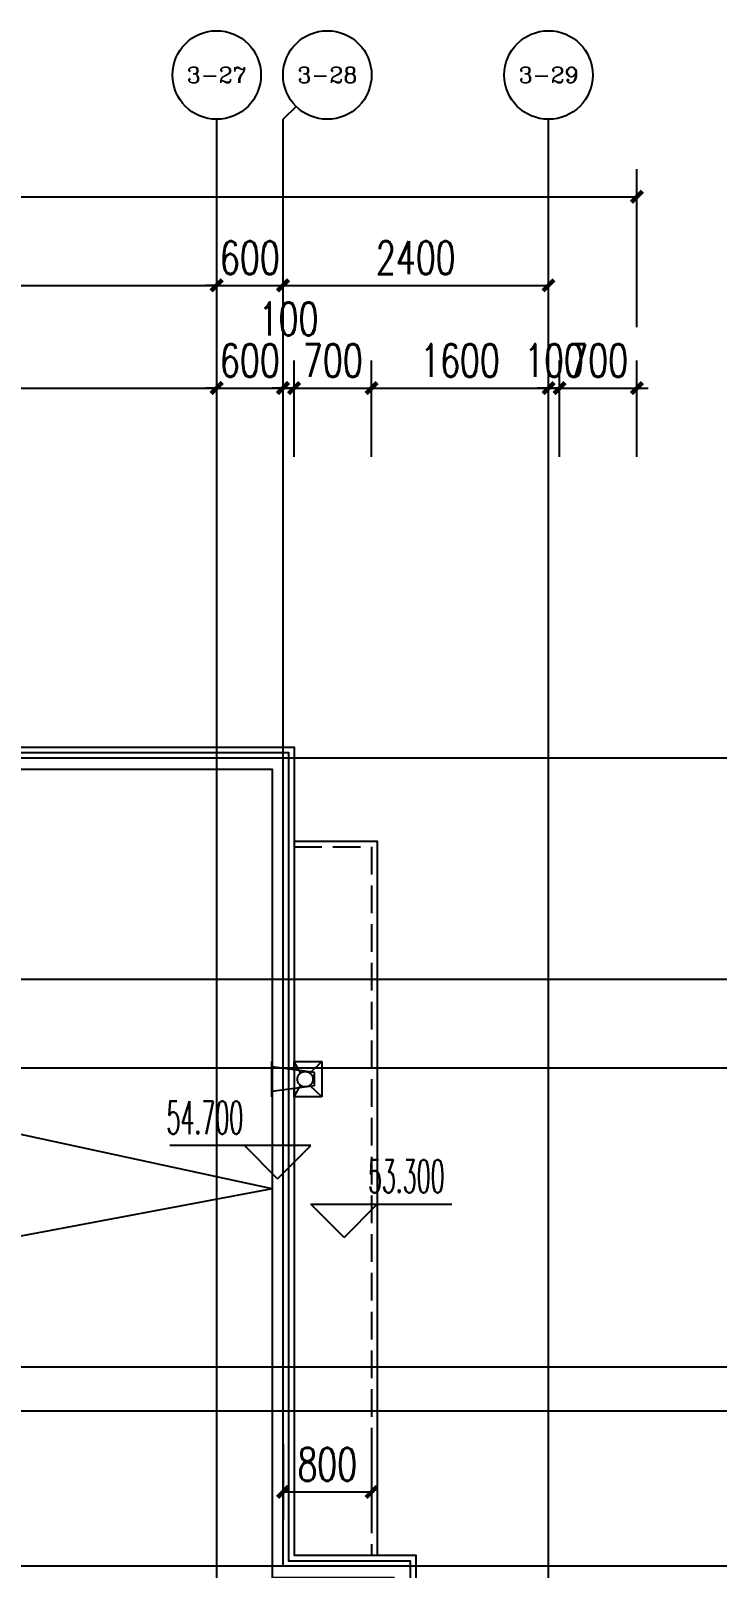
# Model space of a CAD drawing. Extents: x -59851 to 653804, y -249523 to 437614.
# Drawn here: x -795 to 5412, y -156412 to -142523 of the extents above; entities that cross this region are included whole.
import ezdxf
from ezdxf.enums import TextEntityAlignment as Align

# ---------------------------------------------------------------- set-up
doc = ezdxf.new("R2010")
doc.units = 0
doc.header["$LTSCALE"] = 1000
doc.header["$MEASUREMENT"] = 0
doc.linetypes.add('DASH', pattern=[0.35, 0.25, -0.1])
doc.linetypes.add('DASHEDX2', pattern=[1.5, 1, -0.5])
for name, color, linetype in [('-SY', 3, 'DASHEDX2'), ('A-ROOF', 7, 'Continuous'), ('A-第三道尺寸线', 105, 'Continuous'), ('AXIS', 3, 'Continuous'), ('AXIS_TEXT', 7, 'Continuous'), ('DIM_ELEV', 3, 'Continuous'), ('DOTE', 16, 'Continuous'), ('PUB_TEXT', 7, 'Continuous'), ('ys', 154, 'Continuous')]:
    doc.layers.add(name, color=color, linetype=linetype)
doc.styles.add('_TCH_AXIS', font='COMPLEX', dxfattribs={"bigfont": 'GBCBIG'})
doc.styles.add('_TCH_DIM', font='SIMPLEX.shx', dxfattribs={"width": 0.7, "bigfont": 'GBCBIG.shx'})
doc.styles.add('_TCH_DIM_T3', font='SIMPLEX.shx', dxfattribs={"width": 0.705882, "bigfont": 'GBCBIG.shx'})
doc.styles.add('COMPLEX', font='COMPLEX')
doc.dimstyles.new('_TCH_ARCH&&100', dxfattribs={"dimtxt": 297.5, "dimasz": 100, "dimexe": 250, "dimexo": 300, "dimgap": 100, "dimtad": 1, "dimdec": 0, "dimzin": 0, "dimdsep": 46, "dimtxsty": '_TCH_DIM_T3', "dimblk": 'ARCHTICK', "dimcen": 0.09, "dimclrt": 7, "dimazin": 2, "dimtfac": 1, "dimtdec": 0, "dimtix": 1, "dimtmove": 2, "dimatfit": 3, "dimfxl": 0, "dimtolj": 1, "dimtzin": 0, "dimarcsym": 0})

# ---------------------------------------------------------------- blocks, each defined once
blk = doc.blocks.new('zhouxianssceng0329')
at = {"layer": 'DOTE'}
for p, q in [((886, 144298), (886, 156469)), ((1486, 147398), (1486, 156469)), ((3886, 132090), (3886, 156469)), ((5501, 154698), (-8414, 154698)), ((5501, 152698), (-8414, 152698)), ((5501, 151898), (-20014, 151898)), ((5501, 149198), (-22014, 149198)), ((5501, 148798), (-44989, 148798)), ((5501, 147398), (-22014, 147398))]:
    blk.add_line(p, q, dxfattribs=at)
blk = doc.blocks.new('jifangcengxiugai0420')
at = {"layer": 'A-ROOF'}
for points in [[(68134, -142202), (75234, -142202), (75234, -149502), (76334, -149502), (76334, -152802), (73434, -152802), (73434, -153702), (77634, -153702), (77634, -164102), (74634, -164102), (74634, -164202), (70434, -164202), (70434, -164102)], [(68134, -142252), (75184, -142252), (75184, -149552), (76284, -149552), (76284, -152752), (73384, -152752), (73384, -153752), (77584, -153752), (77584, -164052), (74584, -164052), (74584, -164152), (70434, -164152)], [(68134, -142402), (75034, -142402), (75034, -149702), (76134, -149702), (76134, -152602), (73234, -152602), (73234, -153902), (77434, -153902), (77434, -163902), (74434, -163902), (74434, -164002), (70434, -164002)], [(75234, -143052), (75984, -143052), (75984, -149502)]]:
    blk.add_lwpolyline(points, dxfattribs=at)
at = {"layer": 'A-ROOF', "linetype": 'DASH'}
blk.add_lwpolyline([(75234, -143102), (75934, -143102), (75934, -149502)], dxfattribs=at)
at = {"layer": 'DIM_ELEV'}
for p, q in [((75384, -145802), (74110, -145802)), ((75084, -146102), (74784, -145802)), ((75084, -146102), (75384, -145802)), ((75685, -146632), (75385, -146332)), ((75385, -146332), (76659, -146332)), ((75685, -146632), (75985, -146332))]:
    blk.add_line(p, q, dxfattribs=at)
at = {"layer": 'PUB_TEXT', "style": '_TCH_DIM', "width": 0.494118}
for s, p in [('54.700', (74080, -145697)), ('53.300', (75901, -146227))]:
    blk.add_text(s, height=297.5, dxfattribs=at).set_placement(p)
blk = doc.blocks.new('wumianyushuidou')
at = {"layer": '-SY'}
for p, q in [((34701, -105144), (34642, -105041)), ((34784, -105145), (34892, -105041)), ((34642, -105361), (34701, -105258)), ((34892, -105361), (34784, -105257))]:
    blk.add_line(p, q, dxfattribs=at)
for points in [[(34442, -105361), (34442, -105041)], [(34826, -105141), (34442, -105088)], [(34642, -105041), (34892, -105041)], [(34642, -105115), (34642, -105041)], [(34892, -105041), (34892, -105361)], [(34826, -105261), (34442, -105313)], [(34826, -105261), (34826, -105141)], [(34642, -105361), (34642, -105282)], [(34892, -105361), (34642, -105361)]]:
    blk.add_lwpolyline(points, dxfattribs=at)
blk.add_circle((34742, -105201), 70, dxfattribs=at)
blk = doc.blocks.new('ysd0429')
blk.add_blockref('wumianyushuidou', (-33056, -40001))
blk = doc.blocks.new('_ArchTick')
at = {"color": 0, "linetype": 'ByBlock', "const_width": 0.4}
blk.add_lwpolyline([(-0.5, -0.5), (0.5, 0.5)], dxfattribs=at)
blk = doc.blocks.new('*D1261')
at = {"layer": 'A-第三道尺寸线', "color": 0, "lineweight": -2, "transparency": 16777216}
for p, q in [((1486, -155294), (1486, -155973)), ((2286, -155294), (2286, -155973)), ((1486, -155723), (2286, -155723))]:
    blk.add_line(p, q, dxfattribs=at)
at = {"layer": 'Defpoints', "color": 0, "transparency": 16777216}
for p in [(1486, -154994), (2286, -154994), (2286, -155723)]:
    blk.add_point(p, dxfattribs=at)
at = {"layer": 'A-第三道尺寸线', "color": 0, "lineweight": -2, "transparency": 16777216, "xscale": 100, "yscale": 100, "zscale": 100, "rotation": 180}
blk.add_blockref('_ArchTick', (1486, -155723), dxfattribs=at)
at = {"layer": 'A-第三道尺寸线', "color": 0, "lineweight": -2, "transparency": 16777216, "xscale": 100, "yscale": 100, "zscale": 100}
blk.add_blockref('_ArchTick', (2286, -155723), dxfattribs=at)
at = {"layer": 'A-第三道尺寸线', "color": 7, "transparency": 16777216, "insert": (1886, -155474), "char_height": 297.5, "attachment_point": 5, "style": '_TCH_DIM_T3'}
blk.add_mtext('\\A1;800', dxfattribs=at)
blk = doc.blocks.new('*D1669')
at = {"layer": 'A-第三道尺寸线', "color": 0, "lineweight": -2, "transparency": 16777216}
for p, q in [((-5514, -146373), (-5514, -145501)), ((886, -146373), (886, -145501)), ((-5514, -145751), (886, -145751))]:
    blk.add_line(p, q, dxfattribs=at)
at = {"layer": 'Defpoints', "color": 0, "transparency": 16777216}
for p in [(886, -145751), (-5514, -146673), (886, -146673)]:
    blk.add_point(p, dxfattribs=at)
at = {"layer": 'A-第三道尺寸线', "color": 0, "lineweight": -2, "transparency": 16777216, "xscale": 100, "yscale": 100, "zscale": 100, "rotation": 180}
blk.add_blockref('_ArchTick', (-5514, -145751), dxfattribs=at)
at = {"layer": 'A-第三道尺寸线', "color": 0, "lineweight": -2, "transparency": 16777216, "xscale": 100, "yscale": 100, "zscale": 100}
blk.add_blockref('_ArchTick', (886, -145751), dxfattribs=at)
at = {"layer": 'A-第三道尺寸线', "color": 7, "transparency": 16777216, "insert": (-2314, -145502), "char_height": 297.5, "attachment_point": 5, "style": '_TCH_DIM_T3'}
blk.add_mtext('\\A1;6400', dxfattribs=at)
blk = doc.blocks.new('*D1670')
at = {"layer": 'A-第三道尺寸线', "color": 0, "lineweight": -2, "transparency": 16777216}
for p, q in [((886, -146373), (886, -145501)), ((1486, -146373), (1486, -145501)), ((886, -145751), (786, -145751)), ((886, -145751), (1486, -145751)), ((1486, -145751), (1586, -145751))]:
    blk.add_line(p, q, dxfattribs=at)
at = {"layer": 'Defpoints', "color": 0, "transparency": 16777216}
for p in [(1486, -145751), (886, -146673), (1486, -146673)]:
    blk.add_point(p, dxfattribs=at)
at = {"layer": 'A-第三道尺寸线', "color": 0, "lineweight": -2, "transparency": 16777216, "xscale": 100, "yscale": 100, "zscale": 100}
blk.add_blockref('_ArchTick', (886, -145751), dxfattribs=at)
at = {"layer": 'A-第三道尺寸线', "color": 0, "lineweight": -2, "transparency": 16777216, "xscale": 100, "yscale": 100, "zscale": 100, "rotation": 180}
blk.add_blockref('_ArchTick', (1486, -145751), dxfattribs=at)
at = {"layer": 'A-第三道尺寸线', "color": 7, "transparency": 16777216, "insert": (1186, -145502), "char_height": 297.5, "attachment_point": 5, "style": '_TCH_DIM_T3'}
blk.add_mtext('\\A1;600', dxfattribs=at)
blk = doc.blocks.new('*D1671')
at = {"layer": 'A-第三道尺寸线', "color": 0, "lineweight": -2, "transparency": 16777216}
for p, q in [((1486, -146373), (1486, -145501)), ((1586, -146373), (1586, -145501)), ((1486, -145751), (1386, -145751)), ((1486, -145751), (1586, -145751)), ((1586, -145751), (1686, -145751))]:
    blk.add_line(p, q, dxfattribs=at)
at = {"layer": 'Defpoints', "color": 0, "transparency": 16777216}
for p in [(1586, -145751), (1486, -146673), (1586, -146673)]:
    blk.add_point(p, dxfattribs=at)
at = {"layer": 'A-第三道尺寸线', "color": 0, "lineweight": -2, "transparency": 16777216, "xscale": 100, "yscale": 100, "zscale": 100}
blk.add_blockref('_ArchTick', (1486, -145751), dxfattribs=at)
at = {"layer": 'A-第三道尺寸线', "color": 0, "lineweight": -2, "transparency": 16777216, "xscale": 100, "yscale": 100, "zscale": 100, "rotation": 180}
blk.add_blockref('_ArchTick', (1586, -145751), dxfattribs=at)
at = {"layer": 'A-第三道尺寸线', "color": 7, "transparency": 16777216, "insert": (1536, -145126), "char_height": 297.5, "attachment_point": 5, "style": '_TCH_DIM_T3'}
blk.add_mtext('\\A1;100', dxfattribs=at)
blk = doc.blocks.new('*D1672')
at = {"layer": 'A-第三道尺寸线', "color": 0, "lineweight": -2, "transparency": 16777216}
for p, q in [((1586, -146373), (1586, -145501)), ((2286, -146373), (2286, -145501)), ((1586, -145751), (1486, -145751)), ((1586, -145751), (2286, -145751)), ((2286, -145751), (2386, -145751))]:
    blk.add_line(p, q, dxfattribs=at)
at = {"layer": 'Defpoints', "color": 0, "transparency": 16777216}
for p in [(2286, -145751), (1586, -146673), (2286, -146673)]:
    blk.add_point(p, dxfattribs=at)
at = {"layer": 'A-第三道尺寸线', "color": 0, "lineweight": -2, "transparency": 16777216, "xscale": 100, "yscale": 100, "zscale": 100}
blk.add_blockref('_ArchTick', (1586, -145751), dxfattribs=at)
at = {"layer": 'A-第三道尺寸线', "color": 0, "lineweight": -2, "transparency": 16777216, "xscale": 100, "yscale": 100, "zscale": 100, "rotation": 180}
blk.add_blockref('_ArchTick', (2286, -145751), dxfattribs=at)
at = {"layer": 'A-第三道尺寸线', "color": 7, "transparency": 16777216, "insert": (1936, -145502), "char_height": 297.5, "attachment_point": 5, "style": '_TCH_DIM_T3'}
blk.add_mtext('\\A1;700', dxfattribs=at)
blk = doc.blocks.new('*D1673')
at = {"layer": 'A-第三道尺寸线', "color": 0, "lineweight": -2, "transparency": 16777216}
for p, q in [((2286, -146373), (2286, -145501)), ((3886, -146373), (3886, -145501)), ((2286, -145751), (3886, -145751))]:
    blk.add_line(p, q, dxfattribs=at)
at = {"layer": 'Defpoints', "color": 0, "transparency": 16777216}
for p in [(3886, -145751), (2286, -146673), (3886, -146673)]:
    blk.add_point(p, dxfattribs=at)
at = {"layer": 'A-第三道尺寸线', "color": 0, "lineweight": -2, "transparency": 16777216, "xscale": 100, "yscale": 100, "zscale": 100, "rotation": 180}
blk.add_blockref('_ArchTick', (2286, -145751), dxfattribs=at)
at = {"layer": 'A-第三道尺寸线', "color": 0, "lineweight": -2, "transparency": 16777216, "xscale": 100, "yscale": 100, "zscale": 100}
blk.add_blockref('_ArchTick', (3886, -145751), dxfattribs=at)
at = {"layer": 'A-第三道尺寸线', "color": 7, "transparency": 16777216, "insert": (3086, -145502), "char_height": 297.5, "attachment_point": 5, "style": '_TCH_DIM_T3'}
blk.add_mtext('\\A1;1600', dxfattribs=at)
blk = doc.blocks.new('*D1674')
at = {"layer": 'A-第三道尺寸线', "color": 0, "lineweight": -2, "transparency": 16777216}
for p, q in [((3886, -146373), (3886, -145501)), ((3986, -146373), (3986, -145501)), ((3886, -145751), (3786, -145751)), ((3886, -145751), (3986, -145751)), ((3986, -145751), (4086, -145751))]:
    blk.add_line(p, q, dxfattribs=at)
at = {"layer": 'Defpoints', "color": 0, "transparency": 16777216}
for p in [(3986, -145751), (3886, -146673), (3986, -146673)]:
    blk.add_point(p, dxfattribs=at)
at = {"layer": 'A-第三道尺寸线', "color": 0, "lineweight": -2, "transparency": 16777216, "xscale": 100, "yscale": 100, "zscale": 100}
blk.add_blockref('_ArchTick', (3886, -145751), dxfattribs=at)
at = {"layer": 'A-第三道尺寸线', "color": 0, "lineweight": -2, "transparency": 16777216, "xscale": 100, "yscale": 100, "zscale": 100, "rotation": 180}
blk.add_blockref('_ArchTick', (3986, -145751), dxfattribs=at)
at = {"layer": 'A-第三道尺寸线', "color": 7, "transparency": 16777216, "insert": (3936, -145502), "char_height": 297.5, "attachment_point": 5, "style": '_TCH_DIM_T3'}
blk.add_mtext('\\A1;100', dxfattribs=at)
blk = doc.blocks.new('*D1675')
at = {"layer": 'A-第三道尺寸线', "color": 0, "lineweight": -2, "transparency": 16777216}
for p, q in [((3986, -146373), (3986, -145501)), ((4686, -146373), (4686, -145501)), ((3986, -145751), (3886, -145751)), ((3986, -145751), (4686, -145751)), ((4686, -145751), (4786, -145751))]:
    blk.add_line(p, q, dxfattribs=at)
at = {"layer": 'Defpoints', "color": 0, "transparency": 16777216}
for p in [(4686, -145751), (3986, -146673), (4686, -146673)]:
    blk.add_point(p, dxfattribs=at)
at = {"layer": 'A-第三道尺寸线', "color": 0, "lineweight": -2, "transparency": 16777216, "xscale": 100, "yscale": 100, "zscale": 100}
blk.add_blockref('_ArchTick', (3986, -145751), dxfattribs=at)
at = {"layer": 'A-第三道尺寸线', "color": 0, "lineweight": -2, "transparency": 16777216, "xscale": 100, "yscale": 100, "zscale": 100, "rotation": 180}
blk.add_blockref('_ArchTick', (4686, -145751), dxfattribs=at)
at = {"layer": 'A-第三道尺寸线', "color": 7, "transparency": 16777216, "insert": (4336, -145502), "char_height": 297.5, "attachment_point": 5, "style": '_TCH_DIM_T3'}
blk.add_mtext('\\A1;700', dxfattribs=at)
blk = doc.blocks.new('*D3101')
at = {"layer": 'AXIS', "color": 0, "lineweight": -2, "transparency": 16777216}
for p, q in [((-5614, -147023), (-5614, -144573)), ((886, -147023), (886, -144573)), ((-5614, -144823), (886, -144823))]:
    blk.add_line(p, q, dxfattribs=at)
at = {"layer": 'Defpoints', "color": 0, "transparency": 16777216}
for p in [(886, -144823), (-5614, -147323), (886, -147323)]:
    blk.add_point(p, dxfattribs=at)
at = {"layer": 'AXIS', "color": 0, "lineweight": -2, "transparency": 16777216, "xscale": 100, "yscale": 100, "zscale": 100, "rotation": 180}
blk.add_blockref('_ArchTick', (-5614, -144823), dxfattribs=at)
at = {"layer": 'AXIS', "color": 0, "lineweight": -2, "transparency": 16777216, "xscale": 100, "yscale": 100, "zscale": 100}
blk.add_blockref('_ArchTick', (886, -144823), dxfattribs=at)
at = {"layer": 'AXIS', "color": 7, "transparency": 16777216, "insert": (-2364, -144574), "char_height": 297.5, "attachment_point": 5, "style": '_TCH_DIM_T3'}
blk.add_mtext('\\A1;6500', dxfattribs=at)
blk = doc.blocks.new('*D3102')
at = {"layer": 'AXIS', "color": 0, "lineweight": -2, "transparency": 16777216}
for p, q in [((886, -147023), (886, -144573)), ((1486, -147023), (1486, -144573)), ((886, -144823), (786, -144823)), ((886, -144823), (1486, -144823)), ((1486, -144823), (1586, -144823))]:
    blk.add_line(p, q, dxfattribs=at)
at = {"layer": 'Defpoints', "color": 0, "transparency": 16777216}
for p in [(1486, -144823), (886, -147323), (1486, -147323)]:
    blk.add_point(p, dxfattribs=at)
at = {"layer": 'AXIS', "color": 0, "lineweight": -2, "transparency": 16777216, "xscale": 100, "yscale": 100, "zscale": 100}
blk.add_blockref('_ArchTick', (886, -144823), dxfattribs=at)
at = {"layer": 'AXIS', "color": 0, "lineweight": -2, "transparency": 16777216, "xscale": 100, "yscale": 100, "zscale": 100, "rotation": 180}
blk.add_blockref('_ArchTick', (1486, -144823), dxfattribs=at)
at = {"layer": 'AXIS', "color": 7, "transparency": 16777216, "insert": (1186, -144574), "char_height": 297.5, "attachment_point": 5, "style": '_TCH_DIM_T3'}
blk.add_mtext('\\A1;600', dxfattribs=at)
blk = doc.blocks.new('*D3103')
at = {"layer": 'AXIS', "color": 0, "lineweight": -2, "transparency": 16777216}
for p, q in [((1486, -147023), (1486, -144573)), ((3886, -147023), (3886, -144573)), ((1486, -144823), (3886, -144823))]:
    blk.add_line(p, q, dxfattribs=at)
at = {"layer": 'Defpoints', "color": 0, "transparency": 16777216}
for p in [(3886, -144823), (1486, -147323), (3886, -147323)]:
    blk.add_point(p, dxfattribs=at)
at = {"layer": 'AXIS', "color": 0, "lineweight": -2, "transparency": 16777216, "xscale": 100, "yscale": 100, "zscale": 100, "rotation": 180}
blk.add_blockref('_ArchTick', (1486, -144823), dxfattribs=at)
at = {"layer": 'AXIS', "color": 0, "lineweight": -2, "transparency": 16777216, "xscale": 100, "yscale": 100, "zscale": 100}
blk.add_blockref('_ArchTick', (3886, -144823), dxfattribs=at)
at = {"layer": 'AXIS', "color": 7, "transparency": 16777216, "insert": (2686, -144574), "char_height": 297.5, "attachment_point": 5, "style": '_TCH_DIM_T3'}
blk.add_mtext('\\A1;2400', dxfattribs=at)
blk = doc.blocks.new('*D3104')
at = {"layer": 'AXIS', "color": 0, "lineweight": -2, "transparency": 16777216}
for p, q in [((-27214, -145201), (-27214, -143773)), ((4686, -145201), (4686, -143773)), ((-27214, -144023), (4686, -144023))]:
    blk.add_line(p, q, dxfattribs=at)
at = {"layer": 'Defpoints', "color": 0, "transparency": 16777216}
for p in [(4686, -144023), (-27214, -145501), (4686, -145501)]:
    blk.add_point(p, dxfattribs=at)
at = {"layer": 'AXIS', "color": 0, "lineweight": -2, "transparency": 16777216, "xscale": 100, "yscale": 100, "zscale": 100, "rotation": 180}
blk.add_blockref('_ArchTick', (-27214, -144023), dxfattribs=at)
at = {"layer": 'AXIS', "color": 0, "lineweight": -2, "transparency": 16777216, "xscale": 100, "yscale": 100, "zscale": 100}
blk.add_blockref('_ArchTick', (4686, -144023), dxfattribs=at)
at = {"layer": 'AXIS', "color": 7, "transparency": 16777216, "insert": (-11264, -143774), "char_height": 297.5, "attachment_point": 5, "style": '_TCH_DIM_T3'}
blk.add_mtext('\\A1;31900', dxfattribs=at)
blk = doc.blocks.new('_AXISO')
blk.add_circle((0, 0), 0.5)
at = {"layer": 'AXIS_TEXT', "style": 'COMPLEX', "width": 1.041667}
blk.add_attdef('A', text='', height=0.56, dxfattribs=at).set_placement((-0.25, -0.28), (0.25, -0.28), align=Align.FIT)

msp = doc.modelspace()

# ---------------------------------------------------------------- linework, layer by layer
at = {"layer": 'AXIS'}
for p, q in [((886.3, -147323.1), (886.3, -143323.1)), ((1603.4, -143206), (1486.3, -143323.1)), ((1486.3, -147323.1), (1486.3, -143323.1)), ((3886.3, -147323.1), (3886.3, -143323.1))]:
    msp.add_line(p, q, dxfattribs=at)
at = {"layer": 'ys'}
for points in [[(1386.3, -152984.3), (-5513.7, -151494.3)], [(1386.3, -152984.3), (-7113.7, -154584.3)]]:
    msp.add_lwpolyline(points, dxfattribs=at)

# ---------------------------------------------------------------- block references
for name, p in [('zhouxianssceng0329', (0, -303792.5)), ('jifangcengxiugai0420', (-73647.5, -6792.5)), ('ysd0429', (0, -6792.5))]:
    msp.add_blockref(name, p)
at = {"layer": 'AXIS'}
ref = msp.add_blockref('_AXISO', (886.3, -142923.1), dxfattribs=dict(at, xscale=800, yscale=800, zscale=800))
ref.add_attrib('A', '3-27', dxfattribs={"layer": 'AXIS_TEXT', "height": 143.86, "style": '_TCH_AXIS'}).set_placement((615.7, -142995), (1156.9, -142995), align=Align.FIT)
ref = msp.add_blockref('_AXISO', (1886.3, -142923.1), dxfattribs=dict(at, xscale=800, yscale=800, zscale=800))
ref.add_attrib('A', '3-28', dxfattribs={"layer": 'AXIS_TEXT', "height": 143.86, "style": '_TCH_AXIS'}).set_placement((1615.7, -142995), (2156.9, -142995), align=Align.FIT)
ref = msp.add_blockref('_AXISO', (3886.3, -142923.1), dxfattribs=dict(at, xscale=800, yscale=800, zscale=800))
ref.add_attrib('A', '3-29', dxfattribs={"layer": 'AXIS_TEXT', "height": 143.86, "style": '_TCH_AXIS'}).set_placement((3615.7, -142995), (4156.9, -142995), align=Align.FIT)

# ---------------------------------------------------------------- dimensions: what is measured, and where the dimension line sits
at = {"layer": 'A-第三道尺寸线'}
dim = msp.add_linear_dim(base=(1586.3, -145750.8), p1=(1486.3, -146672.6), p2=(1586.3, -146672.6), angle=0, dimstyle='_TCH_ARCH&&100', dxfattribs=at)
dim.commit()
dim.dimension.update_dxf_attribs({"geometry": '*D1671', "text_midpoint": (1536.3, -145125.8), "dimtype": 161})
for p1, p2, distance, picture, middle in [((-5513.7, -146672.6), (886.3, -146672.6), 921.8, '*D1669', (-2313.7, -145502.1)), ((886.3, -146672.6), (1486.3, -146672.6), 921.8, '*D1670', (1186.3, -145502.1)), ((1586.3, -146672.6), (2286.3, -146672.6), 921.8, '*D1672', (1936.3, -145502.1)), ((2286.3, -146672.6), (3886.3, -146672.6), 921.8, '*D1673', (3086.3, -145502.1)), ((3886.3, -146672.6), (3986.3, -146672.6), 921.8, '*D1674', (3936.3, -145502.1)), ((3986.3, -146672.6), (4686.3, -146672.6), 921.8, '*D1675', (4336.3, -145502.1)), ((1486.3, -154994.3), (2286.3, -154994.3), -728.2, '*D1261', (1886.3, -155473.8))]:
    dim = msp.add_aligned_dim(p1=p1, p2=p2, distance=distance, dimstyle='_TCH_ARCH&&100', dxfattribs=at)
    dim.commit()
    dim.dimension.update_dxf_attribs({"geometry": picture, "text_midpoint": middle})
at = {"layer": 'AXIS'}
for p1, p2, distance, picture, middle in [((-27213.7, -145500.8), (4686.3, -145500.8), 1477.7, '*D3104', (-11263.7, -143774.4)), ((-5613.7, -147323.1), (886.3, -147323.1), 2500, '*D3101', (-2363.7, -144574.4)), ((886.3, -147323.1), (1486.3, -147323.1), 2500, '*D3102', (1186.3, -144574.4)), ((1486.3, -147323.1), (3886.3, -147323.1), 2500, '*D3103', (2686.3, -144574.4))]:
    dim = msp.add_aligned_dim(p1=p1, p2=p2, distance=distance, dimstyle='_TCH_ARCH&&100', dxfattribs=at)
    dim.commit()
    dim.dimension.update_dxf_attribs({"geometry": picture, "text_midpoint": middle})

doc.saveas('drawing.dxf')
